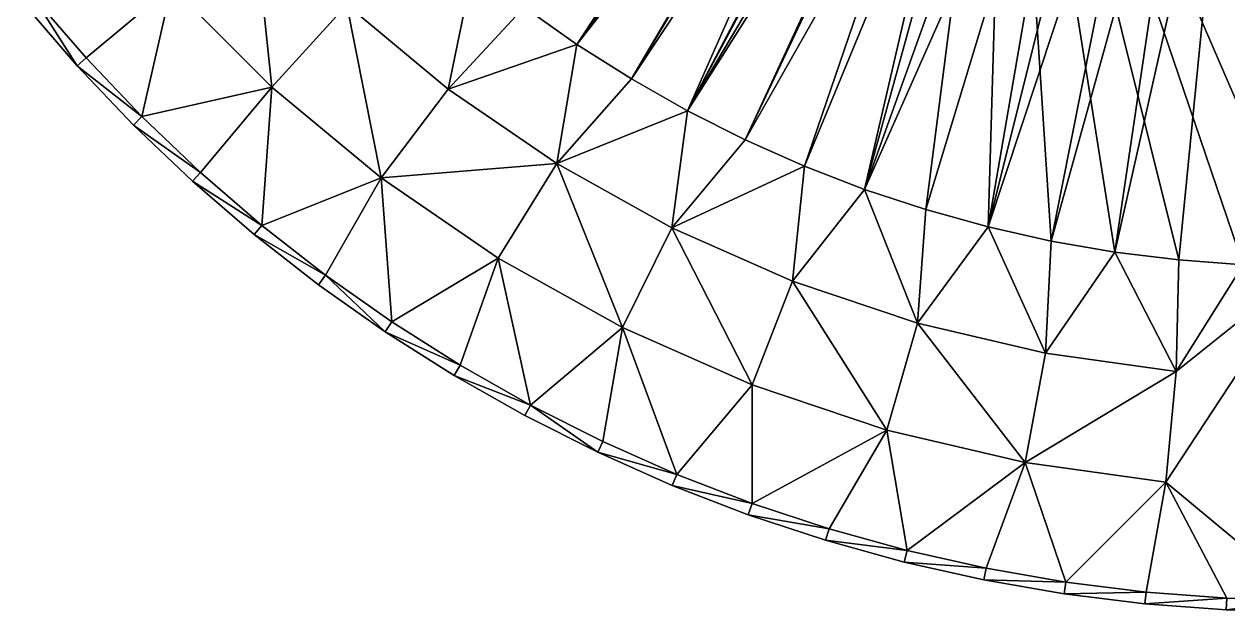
# Model space of a CAD drawing. Header units: metres. Extents: x -40.1 to 40.1, y -46.3 to 46.3.
# Drawn here: x -38.968 to -35.481, y -46.31 to -44.609 of the extents above; entities that cross this region are included whole.
import ezdxf

# ---------------------------------------------------------------- set-up
doc = ezdxf.new("R2010")
doc.units = ezdxf.units.M

msp = doc.modelspace()

# ---------------------------------------------------------------- linework, layer by layer
for points in [[(-36.3724, -43.1554), (-37.3667, -44.6679), (-37.5196, -44.5602), (-36.3724, -43.1554)], [(-36.2904, -43.2081), (-37.3667, -44.6679), (-36.3724, -43.1554), (-36.2904, -43.2081)], [(-36.2904, -43.2081), (-37.2087, -44.7679), (-37.3667, -44.6679), (-36.2904, -43.2081)], [(-36.2059, -43.2568), (-37.2087, -44.7679), (-36.2904, -43.2081), (-36.2059, -43.2568)], [(-36.2059, -43.2568), (-37.046, -44.8601), (-37.2087, -44.7679), (-36.2059, -43.2568)], [(-36.1192, -43.3013), (-37.046, -44.8601), (-36.2059, -43.2568), (-36.1192, -43.3013)], [(-36.1192, -43.3013), (-36.879, -44.9442), (-37.046, -44.8601), (-36.1192, -43.3013)], [(-36.1192, -43.3013), (-36.708, -45.02), (-36.879, -44.9442), (-36.1192, -43.3013)], [(-36.1192, -43.3013), (-36.5336, -45.0873), (-36.708, -45.02), (-36.1192, -43.3013)], [(-36.1192, -43.3013), (-36.356, -45.1459), (-36.5336, -45.0873), (-36.1192, -43.3013)], [(-36.1192, -43.3013), (-36.1758, -45.1958), (-36.356, -45.1459), (-36.1192, -43.3013)], [(-36.1192, -43.3013), (-35.9933, -45.2368), (-36.1758, -45.1958), (-36.1192, -43.3013)], [(-36.1192, -43.3013), (-35.4369, -45.3054), (-35.6234, -45.2917), (-36.1192, -43.3013)], [(-36.1192, -43.3013), (-35.25, -45.31), (-35.4369, -45.3054), (-36.1192, -43.3013)], [(-36.1192, -43.3013), (-35.809, -45.2688), (-35.9933, -45.2368), (-36.1192, -43.3013)], [(-36.1192, -43.3013), (-35.6234, -45.2917), (-35.809, -45.2688), (-36.1192, -43.3013)], [(-33, -43.3013), (-35.25, -45.31), (-36.1192, -43.3013), (-33, -43.3013)], [(-36.5278, -43.4124), (-37.5196, -44.5602), (-37.3667, -44.6679), (-36.5278, -43.4124)], [(-36.4324, -43.4728), (-36.5278, -43.4124), (-37.3667, -44.6679), (-36.4324, -43.4728)], [(-36.4324, -43.4728), (-37.3667, -44.6679), (-37.2087, -44.7679), (-36.4324, -43.4728)], [(-36.4324, -43.4728), (-37.2087, -44.7679), (-37.046, -44.8601), (-36.4324, -43.4728)], [(-36.3342, -43.5284), (-36.4324, -43.4728), (-37.046, -44.8601), (-36.3342, -43.5284)], [(-36.2334, -43.5792), (-36.3342, -43.5284), (-37.046, -44.8601), (-36.2334, -43.5792)], [(-36.2334, -43.5792), (-37.046, -44.8601), (-36.879, -44.9442), (-36.2334, -43.5792)], [(-36.1302, -43.6249), (-36.2334, -43.5792), (-36.879, -44.9442), (-36.1302, -43.6249)], [(-36.1302, -43.6249), (-36.879, -44.9442), (-36.708, -45.02), (-36.1302, -43.6249)], [(-36.1302, -43.6249), (-36.708, -45.02), (-36.5336, -45.0873), (-36.1302, -43.6249)], [(-36.0248, -43.6656), (-36.1302, -43.6249), (-36.5336, -45.0873), (-36.0248, -43.6656)], [(-35.9177, -43.701), (-36.0248, -43.6656), (-36.5336, -45.0873), (-35.9177, -43.701)], [(-35.9177, -43.701), (-36.5336, -45.0873), (-36.356, -45.1459), (-35.9177, -43.701)], [(-35.9177, -43.701), (-36.356, -45.1459), (-36.1758, -45.1958), (-35.9177, -43.701)], [(-35.8089, -43.7311), (-35.9177, -43.701), (-36.1758, -45.1958), (-35.8089, -43.7311)], [(-35.6987, -43.7558), (-35.8089, -43.7311), (-36.1758, -45.1958), (-35.6987, -43.7558)], [(-35.6987, -43.7558), (-36.1758, -45.1958), (-35.9933, -45.2368), (-35.6987, -43.7558)], [(-35.5875, -43.7751), (-35.6987, -43.7558), (-35.9933, -45.2368), (-35.5875, -43.7751)], [(-35.5875, -43.7751), (-35.9933, -45.2368), (-35.809, -45.2688), (-35.5875, -43.7751)], [(-35.4754, -43.7889), (-35.5875, -43.7751), (-35.809, -45.2688), (-35.4754, -43.7889)], [(-35.4754, -43.7889), (-35.809, -45.2688), (-35.6234, -45.2917), (-35.4754, -43.7889)], [(-35.4754, -43.7889), (-35.6234, -45.2917), (-35.4369, -45.3054), (-35.4754, -43.7889)], [(-38.2505, -44.7914), (-38.5414, -44.5005), (-38.3035, -44.2836), (-38.2505, -44.7914)], [(-38.2505, -44.7914), (-38.3035, -44.2836), (-38.5414, -44.5005), (-38.2505, -44.7914)], [(-38.2505, -44.7914), (-38.3035, -44.2836), (-38.0336, -44.5535), (-38.2505, -44.7914)], [(-38.2505, -44.7914), (-38.0336, -44.5535), (-38.3035, -44.2836), (-38.2505, -44.7914)], [(-37.74, -44.7973), (-38.0336, -44.5535), (-37.667, -44.4452), (-37.74, -44.7973)], [(-37.74, -44.7973), (-37.667, -44.4452), (-38.0336, -44.5535), (-37.74, -44.7973)], [(-37.74, -44.7973), (-37.667, -44.4452), (-37.5196, -44.5602), (-37.74, -44.7973)], [(-37.74, -44.7973), (-37.5196, -44.5602), (-37.667, -44.4452), (-37.74, -44.7973)], [(-38.9417, -44.5297), (-38.814, -44.7302), (-38.9682, -44.5514), (-38.9417, -44.5297)], [(-38.9417, -44.5297), (-38.9682, -44.5514), (-38.814, -44.7302), (-38.9417, -44.5297)], [(-38.5414, -44.5005), (-38.7886, -44.7072), (-38.9417, -44.5297), (-38.5414, -44.5005)], [(-38.5414, -44.5005), (-38.9417, -44.5297), (-38.7886, -44.7072), (-38.5414, -44.5005)], [(-38.9417, -44.5297), (-38.7886, -44.7072), (-38.814, -44.7302), (-38.9417, -44.5297)], [(-38.9417, -44.5297), (-38.814, -44.7302), (-38.7886, -44.7072), (-38.9417, -44.5297)], [(-38.5414, -44.5005), (-38.6269, -44.8769), (-38.7886, -44.7072), (-38.5414, -44.5005)], [(-38.5414, -44.5005), (-38.7886, -44.7072), (-38.6269, -44.8769), (-38.5414, -44.5005)], [(-38.2505, -44.7914), (-38.6269, -44.8769), (-38.5414, -44.5005), (-38.2505, -44.7914)], [(-38.2505, -44.7914), (-38.5414, -44.5005), (-38.6269, -44.8769), (-38.2505, -44.7914)], [(-38.814, -44.7302), (-38.9682, -44.5514), (-38.9682, -44.5514), (-38.814, -44.7302)], [(-38.814, -44.7302), (-38.814, -44.7302), (-38.9682, -44.5514), (-38.814, -44.7302)], [(-37.934, -45.0542), (-38.2505, -44.7914), (-38.0336, -44.5535), (-37.934, -45.0542)], [(-37.934, -45.0542), (-38.0336, -44.5535), (-38.2505, -44.7914), (-37.934, -45.0542)], [(-37.934, -45.0542), (-38.0336, -44.5535), (-37.74, -44.7973), (-37.934, -45.0542)], [(-37.934, -45.0542), (-37.74, -44.7973), (-38.0336, -44.5535), (-37.934, -45.0542)], [(-37.74, -44.7973), (-37.5196, -44.5602), (-37.3667, -44.6679), (-37.74, -44.7973)], [(-37.74, -44.7973), (-37.3667, -44.6679), (-37.5196, -44.5602), (-37.74, -44.7973)], [(-37.4252, -45.013), (-37.74, -44.7973), (-37.3667, -44.6679), (-37.4252, -45.013)], [(-37.4252, -45.013), (-37.3667, -44.6679), (-37.74, -44.7973), (-37.4252, -45.013)], [(-37.4252, -45.013), (-37.3667, -44.6679), (-37.2087, -44.7679), (-37.4252, -45.013)], [(-37.4252, -45.013), (-37.2087, -44.7679), (-37.3667, -44.6679), (-37.4252, -45.013)], [(-38.7886, -44.7072), (-38.6269, -44.8769), (-38.814, -44.7302), (-38.7886, -44.7072)], [(-38.7886, -44.7072), (-38.814, -44.7302), (-38.6269, -44.8769), (-38.7886, -44.7072)], [(-38.6269, -44.8769), (-38.6512, -44.9012), (-38.814, -44.7302), (-38.6269, -44.8769)], [(-38.6269, -44.8769), (-38.814, -44.7302), (-38.6512, -44.9012), (-38.6269, -44.8769)], [(-38.6512, -44.9012), (-38.814, -44.7302), (-38.814, -44.7302), (-38.6512, -44.9012)], [(-38.6512, -44.9012), (-38.6512, -44.9012), (-38.814, -44.7302), (-38.6512, -44.9012)], [(-37.4252, -45.013), (-37.2087, -44.7679), (-37.046, -44.8601), (-37.4252, -45.013)], [(-37.4252, -45.013), (-37.046, -44.8601), (-37.2087, -44.7679), (-37.4252, -45.013)], [(-38.2505, -44.7914), (-38.4572, -45.0386), (-38.6269, -44.8769), (-38.2505, -44.7914)], [(-38.2505, -44.7914), (-38.6269, -44.8769), (-38.4572, -45.0386), (-38.2505, -44.7914)], [(-38.2505, -44.7914), (-38.2797, -45.1917), (-38.4572, -45.0386), (-38.2505, -44.7914)], [(-38.2505, -44.7914), (-38.4572, -45.0386), (-38.2797, -45.1917), (-38.2505, -44.7914)], [(-37.934, -45.0542), (-38.2797, -45.1917), (-38.2505, -44.7914), (-37.934, -45.0542)], [(-37.934, -45.0542), (-38.2505, -44.7914), (-38.2797, -45.1917), (-37.934, -45.0542)], [(-37.934, -45.0542), (-37.74, -44.7973), (-37.4252, -45.013), (-37.934, -45.0542)], [(-37.934, -45.0542), (-37.4252, -45.013), (-37.74, -44.7973), (-37.934, -45.0542)], [(-38.4572, -45.0386), (-38.6512, -44.9012), (-38.6269, -44.8769), (-38.4572, -45.0386)], [(-38.4572, -45.0386), (-38.6269, -44.8769), (-38.6512, -44.9012), (-38.4572, -45.0386)], [(-37.0917, -45.1987), (-37.4252, -45.013), (-37.046, -44.8601), (-37.0917, -45.1987)], [(-37.0917, -45.1987), (-37.046, -44.8601), (-37.4252, -45.013), (-37.0917, -45.1987)], [(-37.0917, -45.1987), (-37.046, -44.8601), (-36.879, -44.9442), (-37.0917, -45.1987)], [(-37.0917, -45.1987), (-36.879, -44.9442), (-37.046, -44.8601), (-37.0917, -45.1987)], [(-38.4572, -45.0386), (-38.4802, -45.064), (-38.6512, -44.9012), (-38.4572, -45.0386)], [(-38.4572, -45.0386), (-38.6512, -44.9012), (-38.4802, -45.064), (-38.4572, -45.0386)], [(-38.4802, -45.064), (-38.6512, -44.9012), (-38.6512, -44.9012), (-38.4802, -45.064)], [(-38.4802, -45.064), (-38.4802, -45.064), (-38.6512, -44.9012), (-38.4802, -45.064)], [(-37.0917, -45.1987), (-36.879, -44.9442), (-36.708, -45.02), (-37.0917, -45.1987)], [(-37.0917, -45.1987), (-36.708, -45.02), (-36.879, -44.9442), (-37.0917, -45.1987)], [(-37.5946, -45.2867), (-37.934, -45.0542), (-37.4252, -45.013), (-37.5946, -45.2867)], [(-37.5946, -45.2867), (-37.4252, -45.013), (-37.934, -45.0542), (-37.5946, -45.2867)], [(-37.2352, -45.4869), (-37.5946, -45.2867), (-37.4252, -45.013), (-37.2352, -45.4869)], [(-37.2352, -45.4869), (-37.4252, -45.013), (-37.5946, -45.2867), (-37.2352, -45.4869)], [(-37.2352, -45.4869), (-37.4252, -45.013), (-37.0917, -45.1987), (-37.2352, -45.4869)], [(-37.2352, -45.4869), (-37.0917, -45.1987), (-37.4252, -45.013), (-37.2352, -45.4869)], [(-38.2797, -45.1917), (-38.4802, -45.064), (-38.4572, -45.0386), (-38.2797, -45.1917)], [(-38.2797, -45.1917), (-38.4572, -45.0386), (-38.4802, -45.064), (-38.2797, -45.1917)], [(-36.7426, -45.3529), (-37.0917, -45.1987), (-36.708, -45.02), (-36.7426, -45.3529)], [(-36.7426, -45.3529), (-36.708, -45.02), (-37.0917, -45.1987), (-36.7426, -45.3529)], [(-36.7426, -45.3529), (-36.708, -45.02), (-36.5336, -45.0873), (-36.7426, -45.3529)], [(-36.7426, -45.3529), (-36.5336, -45.0873), (-36.708, -45.02), (-36.7426, -45.3529)], [(-38.2797, -45.1917), (-38.3014, -45.2182), (-38.4802, -45.064), (-38.2797, -45.1917)], [(-38.2797, -45.1917), (-38.4802, -45.064), (-38.3014, -45.2182), (-38.2797, -45.1917)], [(-38.3014, -45.2182), (-38.4802, -45.064), (-38.4802, -45.064), (-38.3014, -45.2182)], [(-38.3014, -45.2182), (-38.3014, -45.2182), (-38.4802, -45.064), (-38.3014, -45.2182)], [(-37.934, -45.0542), (-38.0949, -45.3359), (-38.2797, -45.1917), (-37.934, -45.0542)], [(-37.934, -45.0542), (-38.2797, -45.1917), (-38.0949, -45.3359), (-37.934, -45.0542)], [(-37.934, -45.0542), (-37.9032, -45.4708), (-38.0949, -45.3359), (-37.934, -45.0542)], [(-37.934, -45.0542), (-38.0949, -45.3359), (-37.9032, -45.4708), (-37.934, -45.0542)], [(-37.5946, -45.2867), (-37.9032, -45.4708), (-37.934, -45.0542), (-37.5946, -45.2867)], [(-37.5946, -45.2867), (-37.934, -45.0542), (-37.9032, -45.4708), (-37.5946, -45.2867)], [(-36.3807, -45.4742), (-36.7426, -45.3529), (-36.5336, -45.0873), (-36.3807, -45.4742)], [(-36.3807, -45.4742), (-36.5336, -45.0873), (-36.7426, -45.3529), (-36.3807, -45.4742)], [(-36.3807, -45.4742), (-36.5336, -45.0873), (-36.356, -45.1459), (-36.3807, -45.4742)], [(-36.3807, -45.4742), (-36.356, -45.1459), (-36.5336, -45.0873), (-36.3807, -45.4742)], [(-36.3807, -45.4742), (-36.356, -45.1459), (-36.1758, -45.1958), (-36.3807, -45.4742)], [(-36.3807, -45.4742), (-36.1758, -45.1958), (-36.356, -45.1459), (-36.3807, -45.4742)], [(-38.0949, -45.3359), (-38.3014, -45.2182), (-38.2797, -45.1917), (-38.0949, -45.3359)], [(-38.0949, -45.3359), (-38.2797, -45.1917), (-38.3014, -45.2182), (-38.0949, -45.3359)], [(-38.0949, -45.3359), (-38.1153, -45.3634), (-38.3014, -45.2182), (-38.0949, -45.3359)], [(-38.0949, -45.3359), (-38.3014, -45.2182), (-38.1153, -45.3634), (-38.0949, -45.3359)], [(-38.1153, -45.3634), (-38.3014, -45.2182), (-38.3014, -45.2182), (-38.1153, -45.3634)], [(-38.1153, -45.3634), (-38.1153, -45.3634), (-38.3014, -45.2182), (-38.1153, -45.3634)], [(-36.8589, -45.653), (-37.2352, -45.4869), (-37.0917, -45.1987), (-36.8589, -45.653)], [(-36.8589, -45.653), (-37.0917, -45.1987), (-37.2352, -45.4869), (-36.8589, -45.653)], [(-36.8589, -45.653), (-37.0917, -45.1987), (-36.7426, -45.3529), (-36.8589, -45.653)], [(-36.8589, -45.653), (-36.7426, -45.3529), (-37.0917, -45.1987), (-36.8589, -45.653)], [(-36.0092, -45.5615), (-36.3807, -45.4742), (-36.1758, -45.1958), (-36.0092, -45.5615)], [(-36.0092, -45.5615), (-36.1758, -45.1958), (-36.3807, -45.4742), (-36.0092, -45.5615)], [(-36.0092, -45.5615), (-36.1758, -45.1958), (-35.9933, -45.2368), (-36.0092, -45.5615)], [(-36.0092, -45.5615), (-35.9933, -45.2368), (-36.1758, -45.1958), (-36.0092, -45.5615)], [(-36.0092, -45.5615), (-35.9933, -45.2368), (-35.809, -45.2688), (-36.0092, -45.5615)], [(-36.0092, -45.5615), (-35.809, -45.2688), (-35.9933, -45.2368), (-36.0092, -45.5615)], [(-37.5946, -45.2867), (-37.7052, -45.5962), (-37.9032, -45.4708), (-37.5946, -45.2867)], [(-37.5946, -45.2867), (-37.9032, -45.4708), (-37.7052, -45.5962), (-37.5946, -45.2867)], [(-37.5946, -45.2867), (-37.5012, -45.7118), (-37.7052, -45.5962), (-37.5946, -45.2867)], [(-37.5946, -45.2867), (-37.7052, -45.5962), (-37.5012, -45.7118), (-37.5946, -45.2867)], [(-37.2352, -45.4869), (-37.5012, -45.7118), (-37.5946, -45.2867), (-37.2352, -45.4869)], [(-37.2352, -45.4869), (-37.5946, -45.2867), (-37.5012, -45.7118), (-37.2352, -45.4869)], [(-35.6312, -45.6143), (-36.0092, -45.5615), (-35.809, -45.2688), (-35.6312, -45.6143)], [(-35.6312, -45.6143), (-35.809, -45.2688), (-36.0092, -45.5615), (-35.6312, -45.6143)], [(-35.6312, -45.6143), (-35.809, -45.2688), (-35.6234, -45.2917), (-35.6312, -45.6143)], [(-35.6312, -45.6143), (-35.6234, -45.2917), (-35.809, -45.2688), (-35.6312, -45.6143)], [(-35.6312, -45.6143), (-35.6234, -45.2917), (-35.4369, -45.3054), (-35.6312, -45.6143)], [(-35.6312, -45.6143), (-35.4369, -45.3054), (-35.6234, -45.2917), (-35.6312, -45.6143)], [(-35.6609, -45.9348), (-35.6312, -45.6143), (-35.25, -45.31), (-35.6609, -45.9348)], [(-35.6609, -45.9348), (-35.25, -45.31), (-35.25, -46.2757), (-35.6609, -45.9348)], [(-35.6609, -45.9348), (-35.25, -45.31), (-35.6312, -45.6143), (-35.6609, -45.9348)], [(-35.6609, -45.9348), (-35.25, -46.2757), (-35.25, -45.31), (-35.6609, -45.9348)], [(-35.6312, -45.6143), (-35.4369, -45.3054), (-35.25, -45.31), (-35.6312, -45.6143)], [(-35.6312, -45.6143), (-35.25, -45.31), (-35.4369, -45.3054), (-35.6312, -45.6143)], [(-37.9223, -45.4994), (-38.1153, -45.3634), (-38.0949, -45.3359), (-37.9223, -45.4994)], [(-37.9223, -45.4994), (-38.0949, -45.3359), (-38.1153, -45.3634), (-37.9223, -45.4994)], [(-37.9223, -45.4994), (-38.1153, -45.3634), (-38.1153, -45.3634), (-37.9223, -45.4994)], [(-37.9223, -45.4994), (-37.9223, -45.4994), (-38.1153, -45.3634), (-37.9223, -45.4994)], [(-37.9032, -45.4708), (-37.9223, -45.4994), (-38.0949, -45.3359), (-37.9032, -45.4708)], [(-37.9032, -45.4708), (-38.0949, -45.3359), (-37.9223, -45.4994), (-37.9032, -45.4708)], [(-36.4688, -45.7838), (-36.8589, -45.653), (-36.7426, -45.3529), (-36.4688, -45.7838)], [(-36.4688, -45.7838), (-36.7426, -45.3529), (-36.8589, -45.653), (-36.4688, -45.7838)], [(-36.4688, -45.7838), (-36.7426, -45.3529), (-36.3807, -45.4742), (-36.4688, -45.7838)], [(-36.4688, -45.7838), (-36.3807, -45.4742), (-36.7426, -45.3529), (-36.4688, -45.7838)], [(-37.7052, -45.5962), (-37.9223, -45.4994), (-37.9032, -45.4708), (-37.7052, -45.5962)], [(-37.7052, -45.5962), (-37.9032, -45.4708), (-37.9223, -45.4994), (-37.7052, -45.5962)], [(-37.7052, -45.5962), (-37.7228, -45.6257), (-37.9223, -45.4994), (-37.7052, -45.5962)], [(-37.7052, -45.5962), (-37.9223, -45.4994), (-37.7228, -45.6257), (-37.7052, -45.5962)], [(-37.7228, -45.6257), (-37.7228, -45.6257), (-37.9223, -45.4994), (-37.7228, -45.6257)], [(-37.7228, -45.6257), (-37.9223, -45.4994), (-37.9223, -45.4994), (-37.7228, -45.6257)], [(-37.2352, -45.4869), (-37.2919, -45.8172), (-37.5012, -45.7118), (-37.2352, -45.4869)], [(-37.2352, -45.4869), (-37.5012, -45.7118), (-37.2919, -45.8172), (-37.2352, -45.4869)], [(-37.2352, -45.4869), (-37.0776, -45.9122), (-37.2919, -45.8172), (-37.2352, -45.4869)], [(-37.2352, -45.4869), (-37.2919, -45.8172), (-37.0776, -45.9122), (-37.2352, -45.4869)], [(-36.8589, -45.653), (-37.0776, -45.9122), (-37.2352, -45.4869), (-36.8589, -45.653)], [(-36.8589, -45.653), (-37.2352, -45.4869), (-37.0776, -45.9122), (-36.8589, -45.653)], [(-36.0684, -45.878), (-36.4688, -45.7838), (-36.3807, -45.4742), (-36.0684, -45.878)], [(-36.0684, -45.878), (-36.3807, -45.4742), (-36.4688, -45.7838), (-36.0684, -45.878)], [(-36.0684, -45.878), (-36.3807, -45.4742), (-36.0092, -45.5615), (-36.0684, -45.878)], [(-36.0684, -45.878), (-36.0092, -45.5615), (-36.3807, -45.4742), (-36.0684, -45.878)], [(-36.0684, -45.878), (-36.0092, -45.5615), (-35.6312, -45.6143), (-36.0684, -45.878)], [(-36.0684, -45.878), (-35.6312, -45.6143), (-36.0092, -45.5615), (-36.0684, -45.878)], [(-37.5012, -45.7118), (-37.7228, -45.6257), (-37.7052, -45.5962), (-37.5012, -45.7118)], [(-37.5012, -45.7118), (-37.7052, -45.5962), (-37.7228, -45.6257), (-37.5012, -45.7118)], [(-37.5012, -45.7118), (-37.5174, -45.742), (-37.7228, -45.6257), (-37.5012, -45.7118)], [(-37.5012, -45.7118), (-37.7228, -45.6257), (-37.5174, -45.742), (-37.5012, -45.7118)], [(-37.5174, -45.742), (-37.7228, -45.6257), (-37.7228, -45.6257), (-37.5174, -45.742)], [(-37.5174, -45.742), (-37.5174, -45.742), (-37.7228, -45.6257), (-37.5174, -45.742)], [(-35.6609, -45.9348), (-36.0684, -45.878), (-35.6312, -45.6143), (-35.6609, -45.9348)], [(-35.6609, -45.9348), (-35.6312, -45.6143), (-36.0684, -45.878), (-35.6609, -45.9348)], [(-36.8589, -45.653), (-36.8589, -45.9965), (-37.0776, -45.9122), (-36.8589, -45.653)], [(-36.8589, -45.653), (-37.0776, -45.9122), (-36.8589, -45.9965), (-36.8589, -45.653)], [(-36.4688, -45.7838), (-36.8589, -45.9965), (-36.8589, -45.653), (-36.4688, -45.7838)], [(-36.4688, -45.7838), (-36.8589, -45.653), (-36.8589, -45.9965), (-36.4688, -45.7838)], [(-37.3065, -45.8482), (-37.5174, -45.742), (-37.5012, -45.7118), (-37.3065, -45.8482)], [(-37.3065, -45.8482), (-37.5012, -45.7118), (-37.5174, -45.742), (-37.3065, -45.8482)], [(-37.2919, -45.8172), (-37.3065, -45.8482), (-37.5012, -45.7118), (-37.2919, -45.8172)], [(-37.2919, -45.8172), (-37.5012, -45.7118), (-37.3065, -45.8482), (-37.2919, -45.8172)], [(-37.3065, -45.8482), (-37.3065, -45.8482), (-37.5174, -45.742), (-37.3065, -45.8482)], [(-37.3065, -45.8482), (-37.5174, -45.742), (-37.5174, -45.742), (-37.3065, -45.8482)], [(-36.4688, -45.7838), (-36.6363, -46.07), (-36.8589, -45.9965), (-36.4688, -45.7838)], [(-36.4688, -45.7838), (-36.8589, -45.9965), (-36.6363, -46.07), (-36.4688, -45.7838)], [(-36.4688, -45.7838), (-36.4104, -46.1326), (-36.6363, -46.07), (-36.4688, -45.7838)], [(-36.4688, -45.7838), (-36.6363, -46.07), (-36.4104, -46.1326), (-36.4688, -45.7838)], [(-36.0684, -45.878), (-36.4104, -46.1326), (-36.4688, -45.7838), (-36.0684, -45.878)], [(-36.0684, -45.878), (-36.4688, -45.7838), (-36.4104, -46.1326), (-36.0684, -45.878)], [(-37.0776, -45.9122), (-37.3065, -45.8482), (-37.2919, -45.8172), (-37.0776, -45.9122)], [(-37.0776, -45.9122), (-37.2919, -45.8172), (-37.3065, -45.8482), (-37.0776, -45.9122)], [(-37.0776, -45.9122), (-37.0907, -45.9439), (-37.3065, -45.8482), (-37.0776, -45.9122)], [(-37.0776, -45.9122), (-37.3065, -45.8482), (-37.0907, -45.9439), (-37.0776, -45.9122)], [(-37.0907, -45.9439), (-37.0907, -45.9439), (-37.3065, -45.8482), (-37.0907, -45.9439)], [(-37.0907, -45.9439), (-37.3065, -45.8482), (-37.3065, -45.8482), (-37.0907, -45.9439)], [(-36.0684, -45.878), (-36.1817, -46.1839), (-36.4104, -46.1326), (-36.0684, -45.878)], [(-36.0684, -45.878), (-36.4104, -46.1326), (-36.1817, -46.1839), (-36.0684, -45.878)], [(-36.0684, -45.878), (-35.9507, -46.224), (-36.1817, -46.1839), (-36.0684, -45.878)], [(-36.0684, -45.878), (-36.1817, -46.1839), (-35.9507, -46.224), (-36.0684, -45.878)], [(-35.6609, -45.9348), (-35.9507, -46.224), (-36.0684, -45.878), (-35.6609, -45.9348)], [(-35.6609, -45.9348), (-36.0684, -45.878), (-35.9507, -46.224), (-35.6609, -45.9348)], [(-36.8589, -45.9965), (-37.0907, -45.9439), (-37.0776, -45.9122), (-36.8589, -45.9965)], [(-36.8589, -45.9965), (-37.0776, -45.9122), (-37.0907, -45.9439), (-36.8589, -45.9965)], [(-36.8589, -45.9965), (-36.8704, -46.0288), (-37.0907, -45.9439), (-36.8589, -45.9965)], [(-36.8589, -45.9965), (-37.0907, -45.9439), (-36.8704, -46.0288), (-36.8589, -45.9965)], [(-36.8704, -46.0288), (-36.8704, -46.0288), (-37.0907, -45.9439), (-36.8704, -46.0288)], [(-36.8704, -46.0288), (-37.0907, -45.9439), (-37.0907, -45.9439), (-36.8704, -46.0288)], [(-35.6609, -45.9348), (-35.7181, -46.2527), (-35.9507, -46.224), (-35.6609, -45.9348)], [(-35.6609, -45.9348), (-35.9507, -46.224), (-35.7181, -46.2527), (-35.6609, -45.9348)], [(-35.6609, -45.9348), (-35.4843, -46.2699), (-35.7181, -46.2527), (-35.6609, -45.9348)], [(-35.6609, -45.9348), (-35.7181, -46.2527), (-35.4843, -46.2699), (-35.6609, -45.9348)], [(-35.6609, -45.9348), (-35.25, -46.2757), (-35.4843, -46.2699), (-35.6609, -45.9348)], [(-35.6609, -45.9348), (-35.4843, -46.2699), (-35.25, -46.2757), (-35.6609, -45.9348)], [(-36.6363, -46.07), (-36.8704, -46.0288), (-36.8589, -45.9965), (-36.6363, -46.07)], [(-36.6363, -46.07), (-36.8589, -45.9965), (-36.8704, -46.0288), (-36.6363, -46.07)], [(-36.6363, -46.07), (-36.6463, -46.1029), (-36.8704, -46.0288), (-36.6363, -46.07)], [(-36.6363, -46.07), (-36.8704, -46.0288), (-36.6463, -46.1029), (-36.6363, -46.07)], [(-36.6463, -46.1029), (-36.6463, -46.1029), (-36.8704, -46.0288), (-36.6463, -46.1029)], [(-36.6463, -46.1029), (-36.8704, -46.0288), (-36.8704, -46.0288), (-36.6463, -46.1029)], [(-36.4104, -46.1326), (-36.6463, -46.1029), (-36.6363, -46.07), (-36.4104, -46.1326)], [(-36.4104, -46.1326), (-36.6363, -46.07), (-36.6463, -46.1029), (-36.4104, -46.1326)], [(-36.4104, -46.1326), (-36.4187, -46.1659), (-36.6463, -46.1029), (-36.4104, -46.1326)], [(-36.4104, -46.1326), (-36.6463, -46.1029), (-36.4187, -46.1659), (-36.4104, -46.1326)], [(-36.4187, -46.1659), (-36.4187, -46.1659), (-36.6463, -46.1029), (-36.4187, -46.1659)], [(-36.4187, -46.1659), (-36.6463, -46.1029), (-36.6463, -46.1029), (-36.4187, -46.1659)], [(-36.1817, -46.1839), (-36.4187, -46.1659), (-36.4104, -46.1326), (-36.1817, -46.1839)], [(-36.1817, -46.1839), (-36.4104, -46.1326), (-36.4187, -46.1659), (-36.1817, -46.1839)], [(-36.1817, -46.1839), (-36.1884, -46.2176), (-36.4187, -46.1659), (-36.1817, -46.1839)], [(-36.1817, -46.1839), (-36.4187, -46.1659), (-36.1884, -46.2176), (-36.1817, -46.1839)], [(-36.1884, -46.2176), (-36.1884, -46.2176), (-36.4187, -46.1659), (-36.1884, -46.2176)], [(-36.1884, -46.2176), (-36.4187, -46.1659), (-36.4187, -46.1659), (-36.1884, -46.2176)], [(-35.9507, -46.224), (-36.1884, -46.2176), (-36.1817, -46.1839), (-35.9507, -46.224)], [(-35.9507, -46.224), (-36.1817, -46.1839), (-36.1884, -46.2176), (-35.9507, -46.224)], [(-35.9507, -46.224), (-35.9558, -46.2579), (-36.1884, -46.2176), (-35.9507, -46.224)], [(-35.9507, -46.224), (-36.1884, -46.2176), (-35.9558, -46.2579), (-35.9507, -46.224)], [(-35.9558, -46.2579), (-35.9558, -46.2579), (-36.1884, -46.2176), (-35.9558, -46.2579)], [(-35.9558, -46.2579), (-36.1884, -46.2176), (-36.1884, -46.2176), (-35.9558, -46.2579)], [(-35.7181, -46.2527), (-35.9558, -46.2579), (-35.9507, -46.224), (-35.7181, -46.2527)], [(-35.7181, -46.2527), (-35.9507, -46.224), (-35.9558, -46.2579), (-35.7181, -46.2527)], [(-35.7181, -46.2527), (-35.7215, -46.2868), (-35.9558, -46.2579), (-35.7181, -46.2527)], [(-35.7181, -46.2527), (-35.9558, -46.2579), (-35.7215, -46.2868), (-35.7181, -46.2527)], [(-35.7215, -46.2868), (-35.7215, -46.2868), (-35.9558, -46.2579), (-35.7215, -46.2868)], [(-35.7215, -46.2868), (-35.9558, -46.2579), (-35.9558, -46.2579), (-35.7215, -46.2868)], [(-35.4843, -46.2699), (-35.7215, -46.2868), (-35.7181, -46.2527), (-35.4843, -46.2699)], [(-35.4843, -46.2699), (-35.7181, -46.2527), (-35.7215, -46.2868), (-35.4843, -46.2699)], [(-35.4843, -46.2699), (-35.486, -46.3042), (-35.7215, -46.2868), (-35.4843, -46.2699)], [(-35.4843, -46.2699), (-35.7215, -46.2868), (-35.486, -46.3042), (-35.4843, -46.2699)], [(-35.25, -46.2757), (-35.486, -46.3042), (-35.4843, -46.2699), (-35.25, -46.2757)], [(-35.25, -46.2757), (-35.4843, -46.2699), (-35.486, -46.3042), (-35.25, -46.2757)], [(-35.7215, -46.2868), (-35.486, -46.3042), (-35.7215, -46.2868), (-35.7215, -46.2868)], [(-35.486, -46.3042), (-35.486, -46.3042), (-35.7215, -46.2868), (-35.486, -46.3042)], [(-35.25, -46.2757), (-35.25, -46.31), (-35.486, -46.3042), (-35.25, -46.2757)], [(-35.25, -46.2757), (-35.486, -46.3042), (-35.25, -46.31), (-35.25, -46.2757)], [(-35.486, -46.3042), (-35.25, -46.31), (-35.486, -46.3042), (-35.486, -46.3042)], [(-35.25, -46.31), (-35.25, -46.31), (-35.486, -46.3042), (-35.25, -46.31)]]:
    msp.add_lwpolyline(points)

doc.saveas('drawing.dxf')
